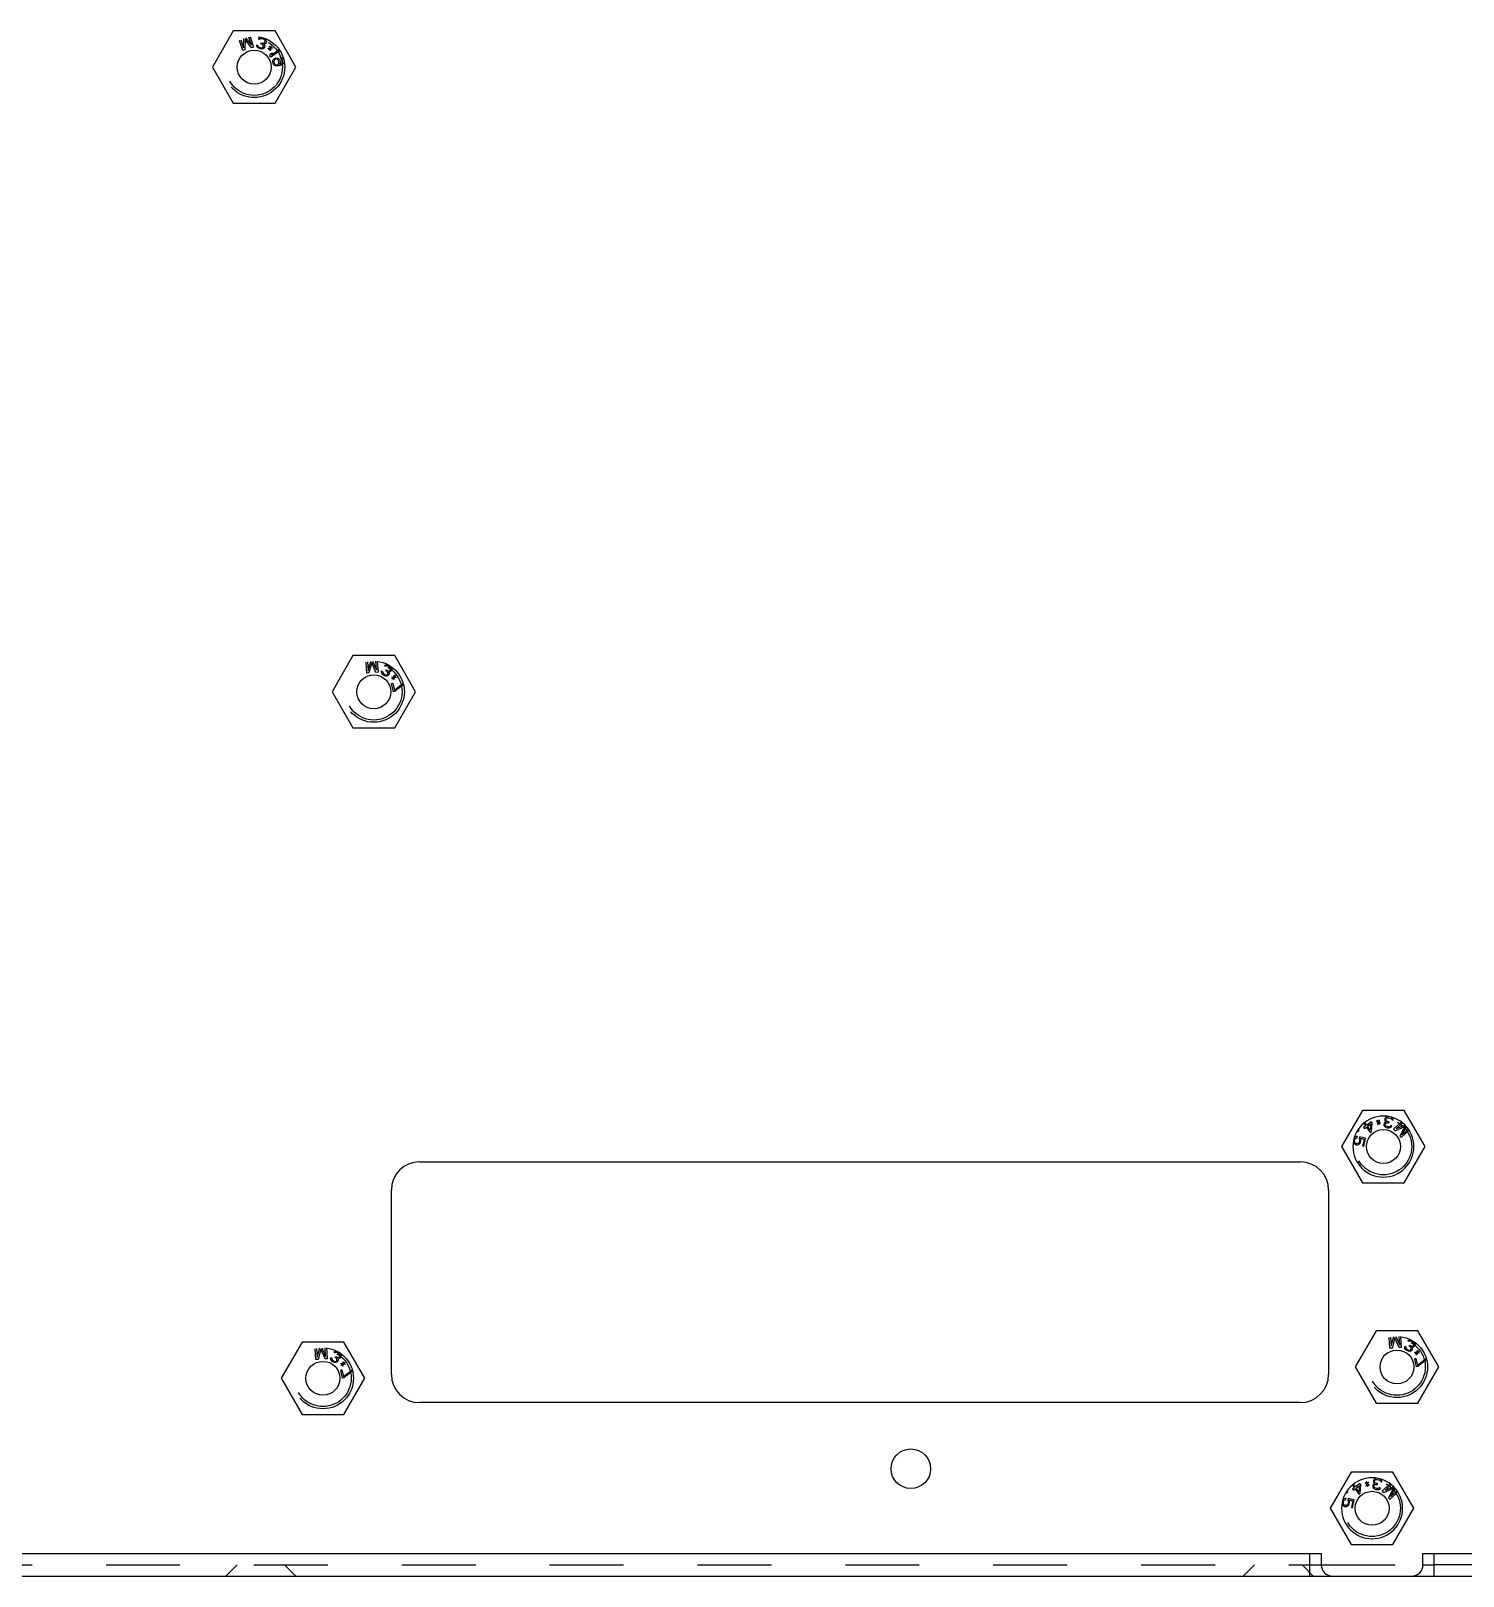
# Model space of a CAD drawing. Header units: millimetres. Extents: x 0 to 1189, y 25 to 866.
# Drawn here: x 746.2 to 872.8, y 344.5 to 481.2 of the extents above; entities that cross this region are included whole.
import ezdxf

# ---------------------------------------------------------------- set-up
doc = ezdxf.new("R2010")
doc.units = ezdxf.units.MM
doc.header["$LTSCALE"] = 65.395
doc.linetypes.add('HIDDEN', pattern=[0.2, 0.1, -0.1])
doc.layers.get('0').update_dxf_attribs({"linetype": 'CONTINUOUS'})
doc.layers.add('02___PRT_ALL_AXES', color=7, linetype='CONTINUOUS')
doc.layers.add('DEFAULT_2', color=8, linetype='HIDDEN')

msp = doc.modelspace()

# ---------------------------------------------------------------- linework, layer by layer
at = {"color": 7, "linetype": 'Continuous'}
for p, q in [((764.054, 481.166), (762.206, 477.966)), ((767.749, 481.166), (764.054, 481.166)), ((769.596, 477.966), (767.749, 481.166)), ((762.206, 477.966), (764.054, 474.766)), ((767.749, 474.766), (769.596, 477.966)), ((764.054, 474.766), (767.749, 474.766)), ((774.634, 425.9), (772.786, 422.7)), ((778.329, 425.9), (774.634, 425.9)), ((780.176, 422.7), (778.329, 425.9)), ((772.786, 422.7), (774.634, 419.5)), ((778.329, 419.5), (780.176, 422.7)), ((774.634, 419.5), (778.329, 419.5)), ((864.033, 384.524), (864.203, 384.289)), ((864.203, 384.289), (864.034, 384.167)), ((864.034, 384.167), (864.109, 384.063)), ((864.109, 384.063), (864.278, 384.186)), ((864.304, 384.362), (864.13, 384.603)), ((864.278, 384.186), (864.615, 383.721)), ((864.709, 384.656), (864.304, 384.362)), ((864.379, 384.259), (864.666, 384.467)), ((864.616, 383.932), (864.379, 384.259)), ((864.666, 384.467), (864.616, 383.932)), ((864.784, 384.553), (864.709, 384.656)), ((864.716, 383.794), (864.784, 384.553)), ((865.19, 384.731), (865.174, 384.706)), ((865.174, 384.706), (865.323, 384.607)), ((865.314, 384.649), (865.19, 384.731)), ((865.323, 384.607), (865.228, 384.456)), ((865.228, 384.456), (865.253, 384.44)), ((865.253, 384.44), (865.332, 384.566)), ((865.324, 384.803), (865.283, 384.795)), ((865.283, 384.795), (865.314, 384.649)), ((865.355, 384.658), (865.324, 384.803)), ((865.332, 384.566), (865.363, 384.42)), ((865.434, 384.784), (865.355, 384.658)), ((865.363, 384.42), (865.404, 384.429)), ((865.364, 384.616), (865.459, 384.767)), ((865.513, 384.518), (865.364, 384.616)), ((865.373, 384.574), (865.497, 384.492)), ((865.404, 384.429), (865.373, 384.574)), ((865.459, 384.767), (865.434, 384.784)), ((865.497, 384.492), (865.513, 384.518)), ((865.839, 384.474), (865.83, 384.432)), ((865.83, 384.432), (865.833, 384.344)), ((865.833, 384.344), (865.898, 384.244)), ((865.877, 384.553), (865.839, 384.474)), ((865.931, 384.607), (865.877, 384.553)), ((865.898, 384.244), (865.97, 384.185)), ((865.919, 384.957), (865.901, 384.874)), ((865.901, 384.874), (865.904, 384.786)), ((865.904, 384.786), (865.932, 384.715)), ((865.952, 385.015), (865.919, 384.957)), ((866.025, 384.652), (865.931, 384.607)), ((865.932, 384.715), (866.025, 384.652)), ((865.932, 384.411), (865.941, 384.452)), ((865.96, 384.34), (865.932, 384.411)), ((865.941, 384.452), (865.999, 384.527)), ((866.006, 385.069), (865.952, 385.015)), ((866.013, 384.285), (865.96, 384.34)), ((865.97, 384.185), (866.109, 384.135)), ((865.999, 384.527), (866.049, 384.56)), ((866.003, 384.852), (866.021, 384.936)), ((866.027, 384.76), (866.003, 384.852)), ((866.076, 385.098), (866.006, 385.069)), ((866.11, 384.243), (866.013, 384.285)), ((866.021, 384.936), (866.05, 384.973)), ((866.079, 384.706), (866.027, 384.76)), ((866.049, 384.56), (866.18, 384.576)), ((866.05, 384.973), (866.099, 385.006)), ((866.166, 385.123), (866.076, 385.098)), ((866.197, 384.66), (866.079, 384.706)), ((866.099, 385.006), (866.145, 385.018)), ((866.109, 384.135), (866.15, 384.126)), ((866.192, 384.226), (866.11, 384.243)), ((866.145, 385.018), (866.251, 385.018)), ((866.246, 385.126), (866.166, 385.123)), ((866.18, 384.576), (866.261, 384.559)), ((866.298, 384.225), (866.192, 384.226)), ((866.279, 384.643), (866.197, 384.66)), ((866.251, 385.018), (866.373, 384.992)), ((866.261, 384.559), (866.279, 384.643)), ((866.297, 384.117), (866.387, 384.142)), ((866.368, 384.254), (866.298, 384.225)), ((866.422, 384.308), (866.368, 384.254)), ((866.373, 384.992), (866.471, 384.95)), ((866.387, 384.142), (866.486, 384.208)), ((866.493, 385.054), (866.421, 385.09)), ((866.524, 384.287), (866.422, 384.308)), ((866.471, 384.95), (866.507, 384.921)), ((866.486, 384.208), (866.524, 384.287)), ((866.566, 384.996), (866.493, 385.054)), ((866.507, 384.921), (866.539, 384.871)), ((866.539, 384.871), (866.551, 384.825)), ((866.551, 384.825), (866.653, 384.803)), ((866.618, 384.941), (866.566, 384.996)), ((866.646, 384.87), (866.618, 384.941)), ((866.653, 384.803), (866.646, 384.87)), ((867.378, 384.644), (866.681, 383.993)), ((866.809, 383.856), (867.676, 384.238)), ((867.478, 384.567), (866.922, 384.047)), ((867.695, 384.371), (866.922, 384.047)), ((867.676, 384.238), (867.236, 383.399)), ((867.434, 383.499), (867.81, 384.248)), ((863.133, 382.992), (863.131, 382.89)), ((863.131, 382.89), (863.17, 382.774)), ((863.204, 383.215), (863.162, 383.122)), ((863.17, 382.774), (863.24, 382.695)), ((863.289, 383.303), (863.204, 383.215)), ((863.237, 382.973), (863.264, 383.095)), ((863.239, 382.887), (863.237, 382.973)), ((863.267, 382.817), (863.239, 382.887)), ((863.264, 383.095), (863.303, 383.172)), ((863.32, 382.762), (863.267, 382.817)), ((863.386, 383.345), (863.289, 383.303)), ((863.303, 383.172), (863.358, 383.223)), ((863.378, 382.728), (863.32, 382.762)), ((863.358, 383.223), (863.45, 383.245)), ((863.478, 383.367), (863.386, 383.345)), ((863.45, 383.245), (863.478, 383.367)), ((863.48, 383.879), (863.569, 383.822)), ((863.626, 383.91), (863.536, 383.967)), ((863.613, 382.803), (863.558, 382.751)), ((863.569, 383.822), (863.626, 383.91)), ((863.652, 382.88), (863.613, 382.803)), ((863.665, 383.325), (863.633, 383.183)), ((863.633, 383.183), (863.677, 383.088)), ((863.679, 383.002), (863.652, 382.88)), ((864.204, 383.204), (863.665, 383.325)), ((863.677, 383.088), (863.679, 383.002)), ((863.712, 382.76), (863.756, 382.857)), ((863.746, 383.2), (864.078, 383.126)), ((863.785, 383.085), (863.746, 383.2)), ((863.756, 382.857), (863.783, 382.978)), ((863.783, 382.978), (863.785, 383.085)), ((864.078, 383.126), (863.946, 382.536)), ((864.049, 382.513), (864.204, 383.204)), ((864.615, 383.721), (864.716, 383.794)), ((866.15, 384.126), (866.297, 384.117)), ((866.681, 383.993), (866.809, 383.856)), ((867.236, 383.399), (867.364, 383.262)), ((867.364, 383.262), (868.061, 383.913)), ((867.99, 384.019), (867.434, 383.499)), ((863.24, 382.695), (863.334, 382.631)), ((863.334, 382.631), (863.417, 382.612)), ((863.42, 382.718), (863.378, 382.728)), ((863.417, 382.612), (863.53, 382.629)), ((863.486, 382.725), (863.42, 382.718)), ((863.558, 382.751), (863.486, 382.725)), ((863.53, 382.629), (863.627, 382.672)), ((863.627, 382.672), (863.712, 382.76)), ((863.946, 382.536), (864.049, 382.513)), ((770.134, 365.166), (768.286, 361.966)), ((773.829, 365.166), (770.134, 365.166)), ((775.676, 361.966), (773.829, 365.166)), ((865.134, 366.166), (863.286, 362.966)), ((868.829, 366.166), (865.134, 366.166)), ((870.676, 362.966), (868.829, 366.166)), ((863.286, 362.966), (865.134, 359.766)), ((868.829, 359.766), (870.676, 362.966)), ((768.286, 361.966), (770.134, 358.766)), ((773.829, 358.766), (775.676, 361.966)), ((865.134, 359.766), (868.829, 359.766)), ((770.134, 358.766), (773.829, 358.766)), ((864.19, 352.731), (864.174, 352.706)), ((864.174, 352.706), (864.323, 352.607)), ((864.314, 352.649), (864.19, 352.731)), ((864.324, 352.803), (864.283, 352.795)), ((864.283, 352.795), (864.314, 352.649)), ((864.355, 352.658), (864.324, 352.803)), ((864.434, 352.784), (864.355, 352.658)), ((864.364, 352.616), (864.459, 352.767)), ((864.459, 352.767), (864.434, 352.784)), ((864.919, 352.957), (864.901, 352.874)), ((864.901, 352.874), (864.904, 352.786)), ((864.904, 352.786), (864.932, 352.715)), ((864.952, 353.015), (864.919, 352.957)), ((864.932, 352.715), (865.025, 352.652)), ((865.006, 353.069), (864.952, 353.015)), ((865.003, 352.852), (865.021, 352.936)), ((865.027, 352.76), (865.003, 352.852)), ((865.076, 353.098), (865.006, 353.069)), ((865.021, 352.936), (865.05, 352.973)), ((865.079, 352.706), (865.027, 352.76)), ((865.05, 352.973), (865.099, 353.006)), ((865.166, 353.123), (865.076, 353.098)), ((865.197, 352.66), (865.079, 352.706)), ((865.099, 353.006), (865.145, 353.018)), ((865.145, 353.018), (865.251, 353.018)), ((865.246, 353.126), (865.166, 353.123)), ((865.251, 353.018), (865.373, 352.992)), ((865.373, 352.992), (865.471, 352.95)), ((865.493, 353.054), (865.421, 353.09)), ((865.471, 352.95), (865.507, 352.921)), ((865.566, 352.996), (865.493, 353.054)), ((865.507, 352.921), (865.539, 352.871)), ((865.539, 352.871), (865.551, 352.825)), ((865.551, 352.825), (865.653, 352.803)), ((865.618, 352.941), (865.566, 352.996)), ((865.646, 352.87), (865.618, 352.941)), ((865.653, 352.803), (865.646, 352.87)), ((862.386, 351.345), (862.289, 351.303)), ((862.478, 351.367), (862.386, 351.345)), ((862.45, 351.245), (862.478, 351.367)), ((862.48, 351.879), (862.569, 351.822)), ((862.626, 351.91), (862.536, 351.967)), ((862.569, 351.822), (862.626, 351.91)), ((862.665, 351.325), (862.633, 351.183)), ((863.204, 351.204), (862.665, 351.325)), ((863.033, 352.524), (863.203, 352.289)), ((863.203, 352.289), (863.034, 352.167)), ((863.034, 352.167), (863.109, 352.063)), ((863.109, 352.063), (863.278, 352.186)), ((863.304, 352.362), (863.13, 352.603)), ((863.278, 352.186), (863.615, 351.721)), ((863.709, 352.656), (863.304, 352.362)), ((863.379, 352.259), (863.666, 352.467)), ((863.616, 351.932), (863.379, 352.259)), ((863.615, 351.721), (863.716, 351.794)), ((863.666, 352.467), (863.616, 351.932)), ((863.784, 352.553), (863.709, 352.656)), ((863.716, 351.794), (863.784, 352.553)), ((864.323, 352.607), (864.228, 352.456)), ((864.228, 352.456), (864.253, 352.44)), ((864.253, 352.44), (864.332, 352.566)), ((864.332, 352.566), (864.363, 352.42)), ((864.363, 352.42), (864.404, 352.429)), ((864.513, 352.518), (864.364, 352.616)), ((864.373, 352.574), (864.497, 352.492)), ((864.404, 352.429), (864.373, 352.574)), ((864.497, 352.492), (864.513, 352.518)), ((864.839, 352.474), (864.83, 352.432)), ((864.83, 352.432), (864.833, 352.344)), ((864.833, 352.344), (864.898, 352.244)), ((864.877, 352.553), (864.839, 352.474)), ((864.931, 352.607), (864.877, 352.553)), ((864.898, 352.244), (864.97, 352.185)), ((865.025, 352.652), (864.931, 352.607)), ((864.932, 352.411), (864.941, 352.452)), ((864.96, 352.34), (864.932, 352.411)), ((864.941, 352.452), (864.999, 352.527)), ((865.013, 352.285), (864.96, 352.34)), ((864.97, 352.185), (865.109, 352.135)), ((864.999, 352.527), (865.049, 352.56)), ((865.11, 352.243), (865.013, 352.285)), ((865.049, 352.56), (865.18, 352.576)), ((865.109, 352.135), (865.15, 352.126)), ((865.192, 352.226), (865.11, 352.243)), ((865.15, 352.126), (865.297, 352.117)), ((865.18, 352.576), (865.261, 352.559)), ((865.298, 352.225), (865.192, 352.226)), ((865.279, 352.643), (865.197, 352.66)), ((865.261, 352.559), (865.279, 352.643)), ((865.297, 352.117), (865.387, 352.142)), ((865.368, 352.254), (865.298, 352.225)), ((865.422, 352.308), (865.368, 352.254)), ((865.387, 352.142), (865.486, 352.208)), ((865.524, 352.287), (865.422, 352.308)), ((865.486, 352.208), (865.524, 352.287)), ((866.378, 352.644), (865.681, 351.993)), ((865.681, 351.993), (865.809, 351.856)), ((865.809, 351.856), (866.676, 352.238)), ((866.478, 352.567), (865.922, 352.047)), ((866.695, 352.371), (865.922, 352.047)), ((866.676, 352.238), (866.236, 351.399)), ((866.236, 351.399), (866.364, 351.262)), ((866.364, 351.262), (867.061, 351.913)), ((866.434, 351.499), (866.81, 352.248)), ((866.99, 352.019), (866.434, 351.499)), ((862.133, 350.992), (862.131, 350.89)), ((862.131, 350.89), (862.17, 350.774)), ((862.204, 351.215), (862.162, 351.122)), ((862.17, 350.774), (862.24, 350.695)), ((862.289, 351.303), (862.204, 351.215)), ((862.237, 350.973), (862.264, 351.095)), ((862.239, 350.887), (862.237, 350.973)), ((862.267, 350.817), (862.239, 350.887)), ((862.24, 350.695), (862.334, 350.631)), ((862.264, 351.095), (862.303, 351.172)), ((862.32, 350.762), (862.267, 350.817)), ((862.303, 351.172), (862.358, 351.223)), ((862.378, 350.728), (862.32, 350.762)), ((862.334, 350.631), (862.417, 350.612)), ((862.358, 351.223), (862.45, 351.245)), ((862.42, 350.718), (862.378, 350.728)), ((862.417, 350.612), (862.53, 350.629)), ((862.486, 350.725), (862.42, 350.718)), ((862.558, 350.751), (862.486, 350.725)), ((862.53, 350.629), (862.627, 350.672)), ((862.613, 350.803), (862.558, 350.751)), ((862.652, 350.88), (862.613, 350.803)), ((862.627, 350.672), (862.712, 350.76)), ((862.633, 351.183), (862.677, 351.088)), ((862.679, 351.002), (862.652, 350.88)), ((862.677, 351.088), (862.679, 351.002)), ((862.712, 350.76), (862.756, 350.857)), ((862.746, 351.2), (863.078, 351.126)), ((862.785, 351.085), (862.746, 351.2)), ((862.756, 350.857), (862.783, 350.978)), ((862.783, 350.978), (862.785, 351.085)), ((863.078, 351.126), (862.946, 350.536)), ((862.946, 350.536), (863.049, 350.513)), ((863.049, 350.513), (863.204, 351.204)), ((859.281, 345.466), (860.281, 345.466)), ((869.281, 345.466), (870.281, 345.466))]:
    msp.add_line(p, q, dxfattribs=at)
at = {"color": 3, "linetype": 'Continuous'}
for p, q in [((780.531, 381.116), (858.431, 381.116)), ((778.031, 362.316), (778.031, 378.616)), ((860.931, 378.616), (860.931, 362.316)), ((858.431, 359.816), (780.531, 359.816)), ((701.481, 346.466), (860.281, 346.466)), ((859.281, 344.466), (859.281, 346.466)), ((860.281, 346.466), (860.281, 345.466)), ((869.281, 346.466), (979.481, 346.466)), ((869.281, 345.466), (869.281, 346.466)), ((870.281, 344.466), (870.281, 346.466)), ((700.481, 344.466), (1112.481, 344.466))]:
    msp.add_line(p, q, dxfattribs=at)
for centre, radius in [((765.901, 477.966), 1.5), ((776.481, 422.7), 1.5), ((865.781, 382.466), 1.5), ((866.981, 362.966), 1.5), ((771.981, 361.966), 1.5), ((823.981, 353.966), 1.75), ((864.781, 350.466), 1.5)]:
    msp.add_circle(centre, radius, dxfattribs=at)
at = {"color": 7, "linetype": 'Continuous'}
for centre in [(865.781, 382.466), (864.781, 350.466)]:
    msp.add_arc(centre, 2.7, 0, 180, dxfattribs=at)
at = {"color": 3, "linetype": 'Continuous'}
for centre, radius, start, end in [((780.531, 378.616), 2.5, 90, 180), ((858.431, 378.616), 2.5, 0, 90), ((780.531, 362.316), 2.5, 180, 270), ((858.431, 362.316), 2.5, 270, 360), ((861.281, 345.466), 1, 180, 270), ((868.281, 345.466), 1, 270, 360)]:
    msp.add_arc(centre, radius, start, end, dxfattribs=at)
at = {"layer": '02___PRT_ALL_AXES', "color": 7, "linetype": 'Continuous'}
for centre in [(765.901, 477.966), (776.481, 422.7), (865.781, 382.466), (866.981, 362.966), (771.981, 361.966), (864.781, 350.466)]:
    msp.add_circle(centre, 1.5, dxfattribs=at)
for centre in [(865.781, 382.466), (864.781, 350.466)]:
    msp.add_arc(centre, 2.7, 180, 360, dxfattribs=at)
at = {"layer": 'DEFAULT_2', "color": 8, "linetype": 'HIDDEN'}
for p, q in [((764.897, 479.426), (764.6, 480.332)), ((764.713, 480.391), (764.95, 479.667)), ((764.95, 479.667), (764.982, 480.505)), ((765.094, 480.431), (765.075, 479.485)), ((765.669, 479.679), (765.094, 480.431)), ((765.141, 480.557), (765.662, 479.901)), ((765.662, 479.901), (765.425, 480.624)), ((765.551, 480.644), (765.847, 479.738)), ((766.122, 479.832), (766.127, 479.92)), ((766.177, 479.726), (766.122, 479.832)), ((766.127, 479.92), (766.227, 479.889)), ((766.227, 479.889), (766.248, 479.816)), ((766.263, 480.434), (766.301, 480.489)), ((766.362, 480.404), (766.263, 480.434)), ((766.301, 480.489), (766.36, 480.538)), ((766.36, 480.538), (766.432, 480.561)), ((766.394, 480.439), (766.362, 480.404)), ((766.447, 480.467), (766.394, 480.439)), ((766.432, 480.561), (766.524, 480.577)), ((766.493, 480.475), (766.447, 480.467)), ((766.488, 480.032), (766.513, 480.113)), ((766.568, 480.007), (766.488, 480.032)), ((766.599, 480.465), (766.493, 480.475)), ((766.513, 480.113), (766.593, 480.089)), ((766.524, 480.577), (766.604, 480.573)), ((766.675, 479.93), (766.568, 480.007)), ((766.593, 480.089), (766.718, 480.073)), ((766.718, 480.429), (766.599, 480.465)), ((766.702, 479.877), (766.675, 479.93)), ((766.717, 479.784), (766.702, 479.877)), ((766.812, 480.378), (766.718, 480.429)), ((766.718, 480.073), (766.791, 480.095)), ((766.852, 480.01), (766.74, 480)), ((766.74, 480), (766.801, 479.914)), ((766.774, 480.521), (766.843, 480.48)), ((766.791, 480.095), (766.855, 480.164)), ((766.801, 479.914), (766.822, 479.841)), ((766.845, 480.345), (766.812, 480.378)), ((766.822, 479.841), (766.817, 479.753)), ((766.843, 480.48), (766.91, 480.415)), ((766.873, 480.293), (766.845, 480.345)), ((766.91, 480.059), (766.852, 480.01)), ((766.855, 480.164), (766.88, 480.246)), ((766.88, 480.246), (766.873, 480.293)), ((766.91, 480.415), (766.957, 480.356)), ((766.955, 480.134), (766.91, 480.059)), ((766.98, 480.215), (766.955, 480.134)), ((766.957, 480.356), (766.979, 480.283)), ((766.979, 480.283), (766.98, 480.215)), ((767.291, 479.828), (767.321, 479.83)), ((767.302, 479.649), (767.291, 479.828)), ((767.321, 479.83), (767.33, 479.682)), ((765.075, 479.485), (764.897, 479.426)), ((765.847, 479.738), (765.669, 479.679)), ((766.244, 479.661), (766.177, 479.726)), ((766.378, 479.598), (766.244, 479.661)), ((766.248, 479.816), (766.295, 479.757)), ((766.295, 479.757), (766.389, 479.706)), ((766.417, 479.586), (766.378, 479.598)), ((766.389, 479.706), (766.468, 479.682)), ((766.563, 479.564), (766.417, 479.586)), ((766.468, 479.682), (766.574, 479.672)), ((766.655, 479.58), (766.563, 479.564)), ((766.574, 479.672), (766.646, 479.694)), ((766.646, 479.694), (766.705, 479.743)), ((766.76, 479.637), (766.655, 479.58)), ((766.705, 479.743), (766.717, 479.784)), ((766.805, 479.713), (766.76, 479.637)), ((766.817, 479.753), (766.805, 479.713)), ((767.124, 479.635), (767.302, 479.649)), ((767.126, 479.605), (767.124, 479.635)), ((767.274, 479.617), (767.126, 479.605)), ((767.177, 479.505), (767.274, 479.617)), ((767.208, 479.477), (767.177, 479.505)), ((767.306, 479.59), (767.208, 479.477)), ((767.292, 478.944), (767.342, 479.132)), ((767.364, 478.842), (767.292, 478.944)), ((767.315, 479.441), (767.306, 479.59)), ((767.344, 479.444), (767.315, 479.441)), ((767.33, 479.682), (767.428, 479.794)), ((767.512, 479.637), (767.334, 479.622)), ((767.334, 479.622), (767.344, 479.444)), ((767.342, 479.132), (767.481, 479.23)), ((767.459, 479.767), (767.361, 479.654)), ((767.361, 479.654), (767.51, 479.666)), ((768.179, 479.415), (767.364, 478.842)), ((767.428, 479.794), (767.459, 479.767)), ((767.431, 479.042), (768.11, 479.519)), ((767.481, 479.23), (767.431, 479.042)), ((767.51, 479.666), (767.512, 479.637)), ((767.544, 478.506), (767.584, 478.621)), ((767.546, 478.399), (767.544, 478.506)), ((767.584, 478.621), (767.653, 478.701)), ((767.653, 478.509), (767.646, 478.443)), ((767.653, 478.701), (767.748, 478.765)), ((767.68, 478.579), (767.653, 478.509)), ((767.734, 478.634), (767.68, 478.579)), ((767.791, 478.668), (767.734, 478.634)), ((767.748, 478.765), (767.831, 478.783)), ((767.833, 478.677), (767.791, 478.668)), ((767.831, 478.783), (767.944, 478.766)), ((767.9, 478.671), (767.833, 478.677)), ((767.971, 478.644), (767.9, 478.671)), ((767.944, 478.766), (768.041, 478.724)), ((768.026, 478.592), (767.971, 478.644)), ((768.061, 478.536), (768.026, 478.592)), ((768.041, 478.724), (768.126, 478.636)), ((768.093, 478.394), (768.061, 478.536)), ((768.126, 478.636), (768.169, 478.539)), ((768.169, 478.539), (768.192, 478.437)), ((768.257, 478.73), (768.234, 478.831)), ((768.234, 478.831), (768.301, 478.825)), ((768.329, 478.703), (768.257, 478.73)), ((768.301, 478.825), (768.398, 478.782)), ((768.384, 478.651), (768.329, 478.703)), ((768.418, 478.595), (768.384, 478.651)), ((768.398, 478.782), (768.483, 478.695)), ((768.446, 478.473), (768.418, 478.595)), ((768.439, 478.407), (768.446, 478.473)), ((768.483, 478.695), (768.526, 478.599)), ((768.545, 478.515), (768.547, 478.41)), ((767.569, 478.298), (767.546, 478.399)), ((767.613, 478.201), (767.569, 478.298)), ((767.698, 478.113), (767.613, 478.201)), ((767.646, 478.443), (767.677, 478.301)), ((767.677, 478.301), (767.712, 478.244)), ((767.794, 478.071), (767.698, 478.113)), ((767.712, 478.244), (767.767, 478.193)), ((767.767, 478.193), (767.838, 478.166)), ((767.907, 478.053), (767.794, 478.071)), ((767.838, 478.166), (767.905, 478.16)), ((767.905, 478.16), (767.947, 478.169)), ((768.057, 478.066), (767.907, 478.053)), ((767.947, 478.169), (768.005, 478.203)), ((768.005, 478.203), (768.058, 478.258)), ((768.203, 478.098), (768.057, 478.066)), ((768.058, 478.258), (768.086, 478.328)), ((768.086, 478.328), (768.093, 478.394)), ((768.194, 478.331), (768.138, 478.19)), ((768.138, 478.19), (768.18, 478.2)), ((768.18, 478.2), (768.3, 478.248)), ((768.192, 478.437), (768.194, 478.331)), ((768.343, 478.151), (768.203, 478.098)), ((768.3, 478.248), (768.358, 478.282)), ((768.438, 478.215), (768.343, 478.151)), ((768.358, 478.282), (768.411, 478.337)), ((768.411, 478.337), (768.439, 478.407)), ((768.507, 478.295), (768.438, 478.215)), ((768.547, 478.41), (768.507, 478.295)), ((775.861, 424.36), (775.793, 425.311)), ((775.916, 425.34), (775.971, 424.581)), ((775.971, 424.581), (776.205, 425.386)), ((776.296, 425.287), (776.048, 424.373)), ((776.672, 424.418), (776.296, 425.287)), ((776.372, 425.398), (776.719, 424.635)), ((776.719, 424.635), (776.665, 425.394)), ((776.791, 425.382), (776.859, 424.431)), ((776.048, 424.373), (775.861, 424.36)), ((776.859, 424.431), (776.672, 424.418)), ((777.148, 424.456), (777.174, 424.54)), ((777.176, 424.34), (777.148, 424.456)), ((777.174, 424.54), (777.264, 424.486)), ((777.225, 424.261), (777.176, 424.34)), ((777.339, 424.168), (777.225, 424.261)), ((777.264, 424.486), (777.266, 424.41)), ((777.266, 424.41), (777.298, 424.341)), ((777.298, 424.341), (777.376, 424.269)), ((777.375, 424.146), (777.339, 424.168)), ((777.511, 424.089), (777.375, 424.146)), ((777.376, 424.269), (777.448, 424.226)), ((777.431, 425.006), (777.481, 425.05)), ((777.52, 424.953), (777.431, 425.006)), ((777.448, 424.226), (777.548, 424.191)), ((777.481, 425.05), (777.55, 425.084)), ((777.604, 424.083), (777.511, 424.089)), ((777.56, 424.979), (777.52, 424.953)), ((777.548, 424.191), (777.623, 424.195)), ((777.55, 425.084), (777.625, 425.088)), ((777.552, 424.561), (777.596, 424.634)), ((777.623, 424.518), (777.552, 424.561)), ((777.617, 424.994), (777.56, 424.979)), ((777.596, 424.634), (777.667, 424.591)), ((777.72, 424.113), (777.604, 424.083)), ((777.664, 424.99), (777.617, 424.994)), ((777.708, 424.417), (777.623, 424.518)), ((777.623, 424.195), (777.692, 424.229)), ((777.625, 425.088), (777.719, 425.081)), ((777.764, 424.955), (777.664, 424.99)), ((777.667, 424.591), (777.785, 424.545)), ((777.692, 424.229), (777.714, 424.265)), ((777.722, 424.359), (777.708, 424.417)), ((777.714, 424.265), (777.722, 424.359)), ((777.719, 425.081), (777.795, 425.058)), ((777.781, 424.175), (777.72, 424.113)), ((777.871, 424.89), (777.764, 424.955)), ((777.803, 424.211), (777.781, 424.175)), ((777.785, 424.545), (777.861, 424.549)), ((777.788, 424.469), (777.826, 424.371)), ((777.899, 424.452), (777.788, 424.469)), ((777.829, 424.295), (777.803, 424.211)), ((777.826, 424.371), (777.829, 424.295)), ((777.861, 424.549), (777.94, 424.601)), ((777.95, 424.819), (777.871, 424.89)), ((777.968, 424.485), (777.899, 424.452)), ((777.94, 424.601), (777.984, 424.674)), ((777.948, 424.967), (778.004, 424.91)), ((777.974, 424.779), (777.95, 424.819)), ((778.029, 424.547), (777.968, 424.485)), ((777.988, 424.721), (777.974, 424.779)), ((777.984, 424.674), (777.988, 424.721)), ((778.004, 424.91), (778.054, 424.83)), ((778.073, 424.62), (778.029, 424.547)), ((778.054, 424.83), (778.086, 424.762)), ((778.067, 423.992), (778.072, 424.022)), ((778.214, 423.968), (778.067, 423.992)), ((778.072, 424.022), (778.249, 423.993)), ((778.088, 424.685), (778.073, 424.62)), ((778.086, 424.762), (778.088, 424.685)), ((778.092, 423.883), (778.214, 423.968)), ((778.116, 423.849), (778.092, 423.883)), ((778.238, 423.934), (778.116, 423.849)), ((778.21, 423.788), (778.238, 423.934)), ((778.24, 423.783), (778.21, 423.788)), ((778.273, 423.959), (778.24, 423.783)), ((778.249, 423.993), (778.281, 424.168)), ((778.449, 423.93), (778.273, 423.959)), ((778.281, 424.168), (778.311, 424.164)), ((778.311, 424.164), (778.283, 424.017)), ((778.283, 424.017), (778.405, 424.103)), ((778.429, 424.069), (778.307, 423.983)), ((778.307, 423.983), (778.454, 423.959)), ((778.405, 424.103), (778.429, 424.069)), ((778.454, 423.959), (778.449, 423.93)), ((778.058, 423.438), (778.162, 423.461)), ((778.222, 422.706), (778.058, 423.438)), ((778.162, 423.461), (778.298, 422.851)), ((778.326, 422.729), (778.222, 422.706)), ((778.298, 422.851), (779.075, 423.45)), ((779.106, 423.331), (778.326, 422.729)), ((863.934, 385.666), (862.086, 382.466)), ((867.629, 385.666), (863.934, 385.666)), ((869.476, 382.466), (867.629, 385.666)), ((862.086, 382.466), (863.934, 379.266)), ((867.629, 379.266), (869.476, 382.466)), ((863.934, 379.266), (867.629, 379.266)), ((866.361, 364.626), (866.293, 365.577)), ((866.416, 365.607), (866.471, 364.848)), ((866.471, 364.848), (866.705, 365.652)), ((866.796, 365.553), (866.548, 364.64)), ((867.172, 364.684), (866.796, 365.553)), ((866.872, 365.664), (867.219, 364.901)), ((867.219, 364.901), (867.165, 365.66)), ((867.291, 365.649), (867.359, 364.698)), ((867.931, 365.273), (867.981, 365.317)), ((868.02, 365.219), (867.931, 365.273)), ((867.981, 365.317), (868.05, 365.35)), ((868.06, 365.245), (868.02, 365.219)), ((868.05, 365.35), (868.125, 365.354)), ((868.117, 365.26), (868.06, 365.245)), ((868.164, 365.257), (868.117, 365.26)), ((868.125, 365.354), (868.219, 365.348)), ((868.264, 365.221), (868.164, 365.257)), ((868.219, 365.348), (868.295, 365.325)), ((868.371, 365.157), (868.264, 365.221)), ((868.45, 365.085), (868.371, 365.157)), ((868.448, 365.233), (868.504, 365.176)), ((868.474, 365.045), (868.45, 365.085)), ((868.488, 364.987), (868.474, 365.045)), ((868.504, 365.176), (868.554, 365.097)), ((868.554, 365.097), (868.586, 365.028)), ((868.586, 365.028), (868.588, 364.952)), ((771.361, 363.626), (771.293, 364.577)), ((771.548, 363.64), (771.361, 363.626)), ((771.416, 364.607), (771.471, 363.848)), ((771.471, 363.848), (771.705, 364.652)), ((771.796, 364.553), (771.548, 363.64)), ((772.172, 363.684), (771.796, 364.553)), ((771.872, 364.664), (772.219, 363.901)), ((772.219, 363.901), (772.165, 364.66)), ((772.359, 363.698), (772.172, 363.684)), ((772.291, 364.649), (772.359, 363.698)), ((772.648, 363.723), (772.674, 363.806)), ((772.676, 363.607), (772.648, 363.723)), ((772.674, 363.806), (772.764, 363.753)), ((772.764, 363.753), (772.766, 363.677)), ((772.766, 363.677), (772.798, 363.608)), ((772.931, 364.273), (772.981, 364.317)), ((773.02, 364.219), (772.931, 364.273)), ((772.981, 364.317), (773.05, 364.35)), ((773.06, 364.245), (773.02, 364.219)), ((773.05, 364.35), (773.125, 364.354)), ((773.052, 363.828), (773.096, 363.901)), ((773.123, 363.785), (773.052, 363.828)), ((773.117, 364.26), (773.06, 364.245)), ((773.096, 363.901), (773.167, 363.858)), ((773.164, 364.257), (773.117, 364.26)), ((773.208, 363.684), (773.123, 363.785)), ((773.125, 364.354), (773.219, 364.348)), ((773.264, 364.221), (773.164, 364.257)), ((773.167, 363.858), (773.285, 363.811)), ((773.222, 363.626), (773.208, 363.684)), ((773.214, 363.531), (773.222, 363.626)), ((773.219, 364.348), (773.295, 364.325)), ((773.371, 364.157), (773.264, 364.221)), ((773.285, 363.811), (773.361, 363.816)), ((773.288, 363.735), (773.326, 363.638)), ((773.399, 363.718), (773.288, 363.735)), ((773.326, 363.638), (773.329, 363.561)), ((773.361, 363.816), (773.44, 363.867)), ((773.45, 364.085), (773.371, 364.157)), ((773.468, 363.751), (773.399, 363.718)), ((773.44, 363.867), (773.484, 363.94)), ((773.448, 364.233), (773.504, 364.176)), ((773.474, 364.045), (773.45, 364.085)), ((773.529, 363.814), (773.468, 363.751)), ((773.488, 363.987), (773.474, 364.045)), ((773.484, 363.94), (773.488, 363.987)), ((773.504, 364.176), (773.554, 364.097)), ((773.573, 363.886), (773.529, 363.814)), ((773.554, 364.097), (773.586, 364.028)), ((773.588, 363.952), (773.573, 363.886)), ((773.586, 364.028), (773.588, 363.952)), ((866.548, 364.64), (866.361, 364.626)), ((867.359, 364.698), (867.172, 364.684)), ((867.648, 364.723), (867.674, 364.806)), ((867.676, 364.607), (867.648, 364.723)), ((867.674, 364.806), (867.764, 364.753)), ((867.725, 364.527), (867.676, 364.607)), ((867.839, 364.434), (867.725, 364.527)), ((867.764, 364.753), (867.766, 364.677)), ((867.766, 364.677), (867.798, 364.608)), ((867.798, 364.608), (867.876, 364.536)), ((867.875, 364.413), (867.839, 364.434)), ((868.011, 364.356), (867.875, 364.413)), ((867.876, 364.536), (867.948, 364.493)), ((867.948, 364.493), (868.048, 364.458)), ((868.104, 364.349), (868.011, 364.356)), ((868.048, 364.458), (868.123, 364.462)), ((868.052, 364.828), (868.096, 364.901)), ((868.123, 364.785), (868.052, 364.828)), ((868.096, 364.901), (868.167, 364.858)), ((868.22, 364.379), (868.104, 364.349)), ((868.208, 364.684), (868.123, 364.785)), ((868.123, 364.462), (868.192, 364.495)), ((868.167, 364.858), (868.285, 364.811)), ((868.192, 364.495), (868.214, 364.531)), ((868.222, 364.626), (868.208, 364.684)), ((868.214, 364.531), (868.222, 364.626)), ((868.281, 364.441), (868.22, 364.379)), ((868.303, 364.478), (868.281, 364.441)), ((868.285, 364.811), (868.361, 364.816)), ((868.399, 364.718), (868.288, 364.735)), ((868.288, 364.735), (868.326, 364.638)), ((868.329, 364.561), (868.303, 364.478)), ((868.326, 364.638), (868.329, 364.561)), ((868.361, 364.816), (868.44, 364.867)), ((868.468, 364.751), (868.399, 364.718)), ((868.44, 364.867), (868.484, 364.94)), ((868.529, 364.814), (868.468, 364.751)), ((868.484, 364.94), (868.488, 364.987)), ((868.573, 364.886), (868.529, 364.814)), ((868.558, 363.704), (868.662, 363.728)), ((868.722, 362.972), (868.558, 363.704)), ((868.567, 364.259), (868.572, 364.288)), ((868.714, 364.235), (868.567, 364.259)), ((868.572, 364.288), (868.749, 364.259)), ((868.588, 364.952), (868.573, 364.886)), ((868.592, 364.149), (868.714, 364.235)), ((868.616, 364.115), (868.592, 364.149)), ((868.738, 364.201), (868.616, 364.115)), ((868.662, 363.728), (868.798, 363.118)), ((868.71, 364.054), (868.738, 364.201)), ((868.74, 364.049), (868.71, 364.054)), ((868.773, 364.225), (868.74, 364.049)), ((868.749, 364.259), (868.781, 364.435)), ((868.949, 364.196), (868.773, 364.225)), ((868.781, 364.435), (868.811, 364.43)), ((868.811, 364.43), (868.783, 364.284)), ((868.783, 364.284), (868.905, 364.369)), ((868.798, 363.118), (869.575, 363.716)), ((868.929, 364.335), (868.807, 364.25)), ((868.807, 364.25), (868.954, 364.225)), ((868.905, 364.369), (868.929, 364.335)), ((868.954, 364.225), (868.949, 364.196)), ((772.725, 363.527), (772.676, 363.607)), ((772.839, 363.434), (772.725, 363.527)), ((772.798, 363.608), (772.876, 363.536)), ((772.875, 363.413), (772.839, 363.434)), ((773.011, 363.356), (772.875, 363.413)), ((772.876, 363.536), (772.948, 363.493)), ((772.948, 363.493), (773.048, 363.458)), ((773.104, 363.349), (773.011, 363.356)), ((773.048, 363.458), (773.123, 363.462)), ((773.22, 363.379), (773.104, 363.349)), ((773.123, 363.462), (773.192, 363.495)), ((773.192, 363.495), (773.214, 363.531)), ((773.281, 363.441), (773.22, 363.379)), ((773.303, 363.478), (773.281, 363.441)), ((773.329, 363.561), (773.303, 363.478)), ((773.558, 362.704), (773.662, 362.728)), ((773.722, 361.972), (773.558, 362.704)), ((773.567, 363.259), (773.572, 363.288)), ((773.714, 363.235), (773.567, 363.259)), ((773.572, 363.288), (773.749, 363.259)), ((773.592, 363.149), (773.714, 363.235)), ((773.616, 363.115), (773.592, 363.149)), ((773.738, 363.201), (773.616, 363.115)), ((773.662, 362.728), (773.798, 362.118)), ((773.71, 363.054), (773.738, 363.201)), ((773.74, 363.049), (773.71, 363.054)), ((773.773, 363.225), (773.74, 363.049)), ((773.749, 363.259), (773.781, 363.435)), ((773.949, 363.196), (773.773, 363.225)), ((773.781, 363.435), (773.811, 363.43)), ((773.811, 363.43), (773.783, 363.284)), ((773.783, 363.284), (773.905, 363.369)), ((773.798, 362.118), (774.575, 362.716)), ((773.929, 363.335), (773.807, 363.25)), ((773.807, 363.25), (773.954, 363.225)), ((774.606, 362.598), (773.826, 361.996)), ((773.905, 363.369), (773.929, 363.335)), ((773.954, 363.225), (773.949, 363.196)), ((868.826, 362.996), (868.722, 362.972)), ((869.606, 363.598), (868.826, 362.996)), ((773.826, 361.996), (773.722, 361.972)), ((862.934, 353.666), (861.086, 350.466)), ((866.629, 353.666), (862.934, 353.666)), ((868.476, 350.466), (866.629, 353.666)), ((861.086, 350.466), (862.934, 347.266)), ((866.629, 347.266), (868.476, 350.466)), ((862.934, 347.266), (866.629, 347.266)), ((700.481, 345.466), (859.281, 345.466)), ((764.381, 345.466), (763.381, 344.466)), ((769.581, 344.466), (768.581, 345.466)), ((854.381, 345.466), (853.381, 344.466)), ((859.581, 344.466), (858.581, 345.466)), ((860.281, 345.466), (869.281, 345.466)), ((978.481, 345.466), (870.281, 345.466))]:
    msp.add_line(p, q, dxfattribs=at)
for centre, radius in [((765.901, 477.966), 2.7), ((765.901, 477.966), 2.5), ((776.481, 422.7), 2.7), ((776.481, 422.7), 2.5), ((865.781, 382.466), 2.5), ((866.981, 362.966), 2.7), ((866.981, 362.966), 2.5), ((771.981, 361.966), 2.7), ((771.981, 361.966), 2.5), ((864.781, 350.466), 2.5)]:
    msp.add_circle(centre, radius, dxfattribs=at)

doc.saveas('drawing.dxf')
